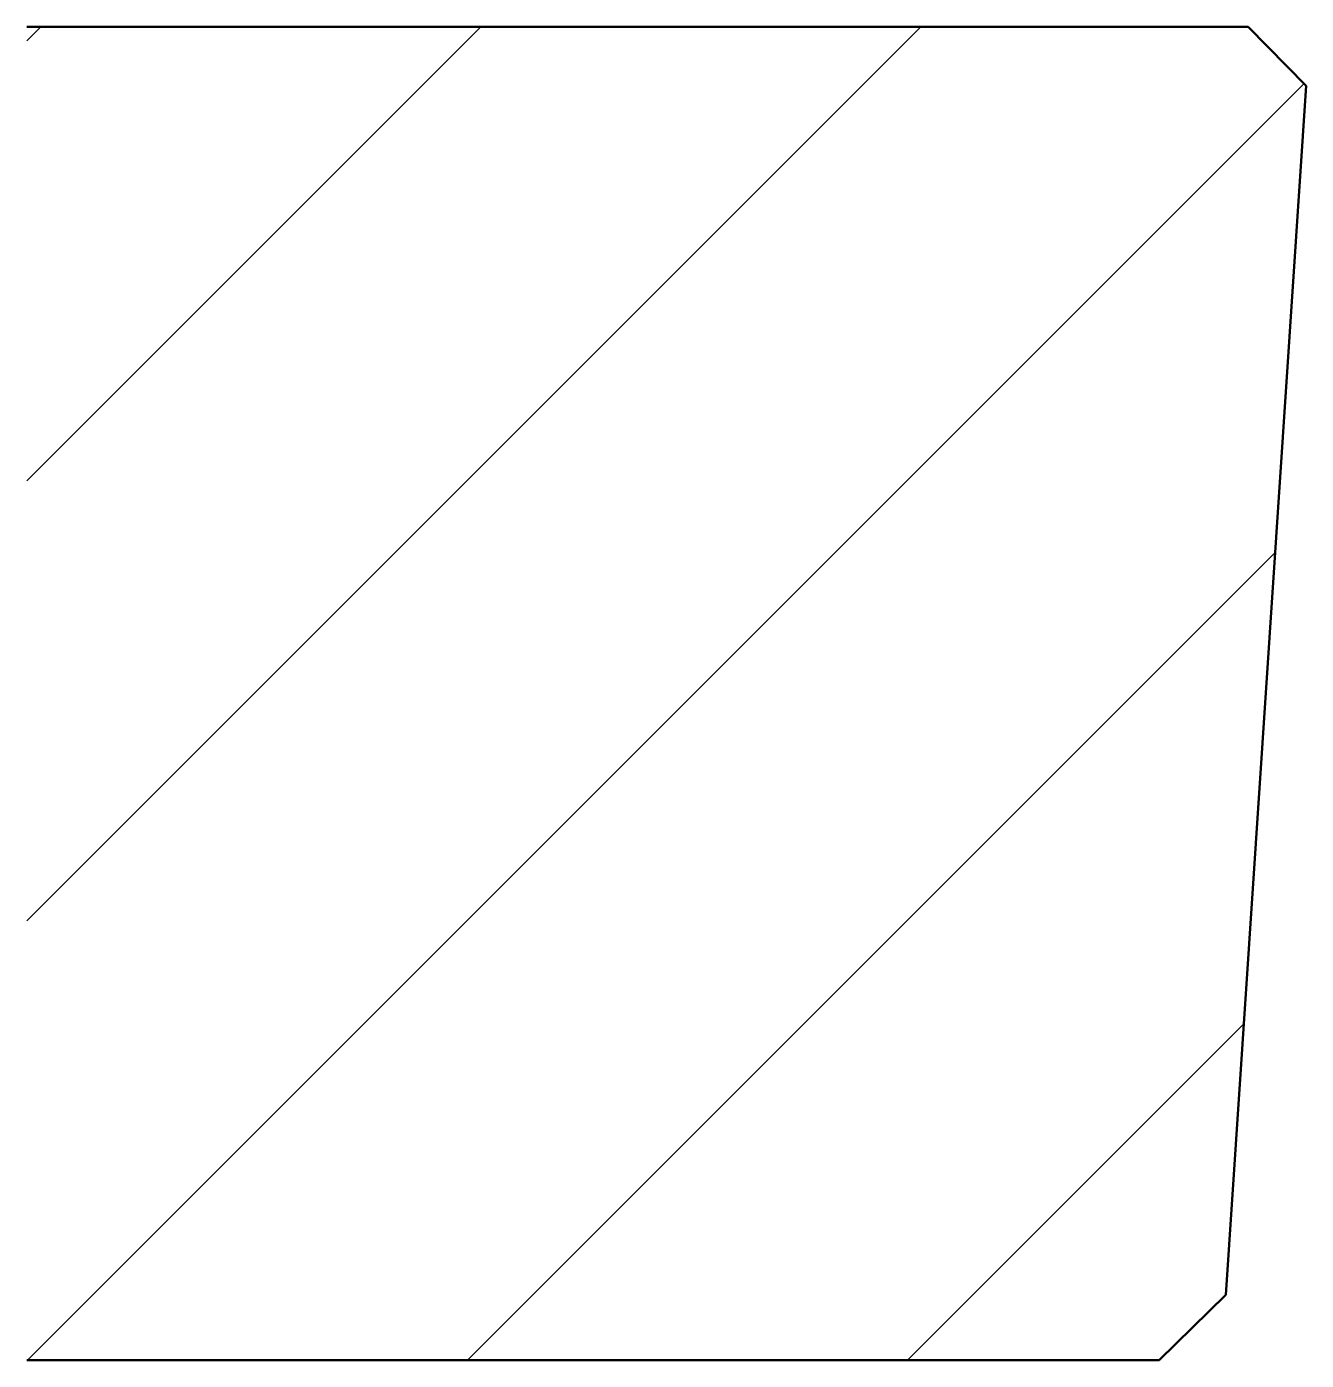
# Model space of a CAD drawing. Header units: metres. Extents: x 0 to 144, y -75 to 75.
import ezdxf

# ---------------------------------------------------------------- set-up
doc = ezdxf.new("R2010")
doc.units = ezdxf.units.M
doc.layers.add('A-DETL-GENF', color=92, linetype='Continuous', lineweight=18)

# ---------------------------------------------------------------- blocks, each defined once
blk = doc.blocks.new('28 prefabbeton sparingzijde - 150mm-4436566-00_0 Basismaterialen')
at = {"layer": 'A-DETL-GENF', "lineweight": 13}
h = blk.add_hatch(dxfattribs=at)
h.set_pattern_fill('FP_571', color=256, style=0, pattern_type=2)
h.set_pattern_definition([(45, (13244.317, -2620.46), (-24.74874, 24.74874), [])])
h.paths.add_polyline_path([(0, -75), (127.38, -75), (134.88, -67.63), (143.94, 68.33), (137.38, 75), (0, 75)])
at = {"layer": 'A-DETL-GENF', "lineweight": 50}
for p, q in [((137.38, 75), (0, 75)), ((143.94, 68.33), (137.38, 75)), ((134.88, -67.63), (143.94, 68.33)), ((127.38, -75), (134.88, -67.63)), ((0, -75), (127.38, -75))]:
    blk.add_line(p, q, dxfattribs=at)

msp = doc.modelspace()

# ---------------------------------------------------------------- block references
msp.add_blockref('28 prefabbeton sparingzijde - 150mm-4436566-00_0 Basismaterialen', (0, 0))

doc.saveas('drawing.dxf')
